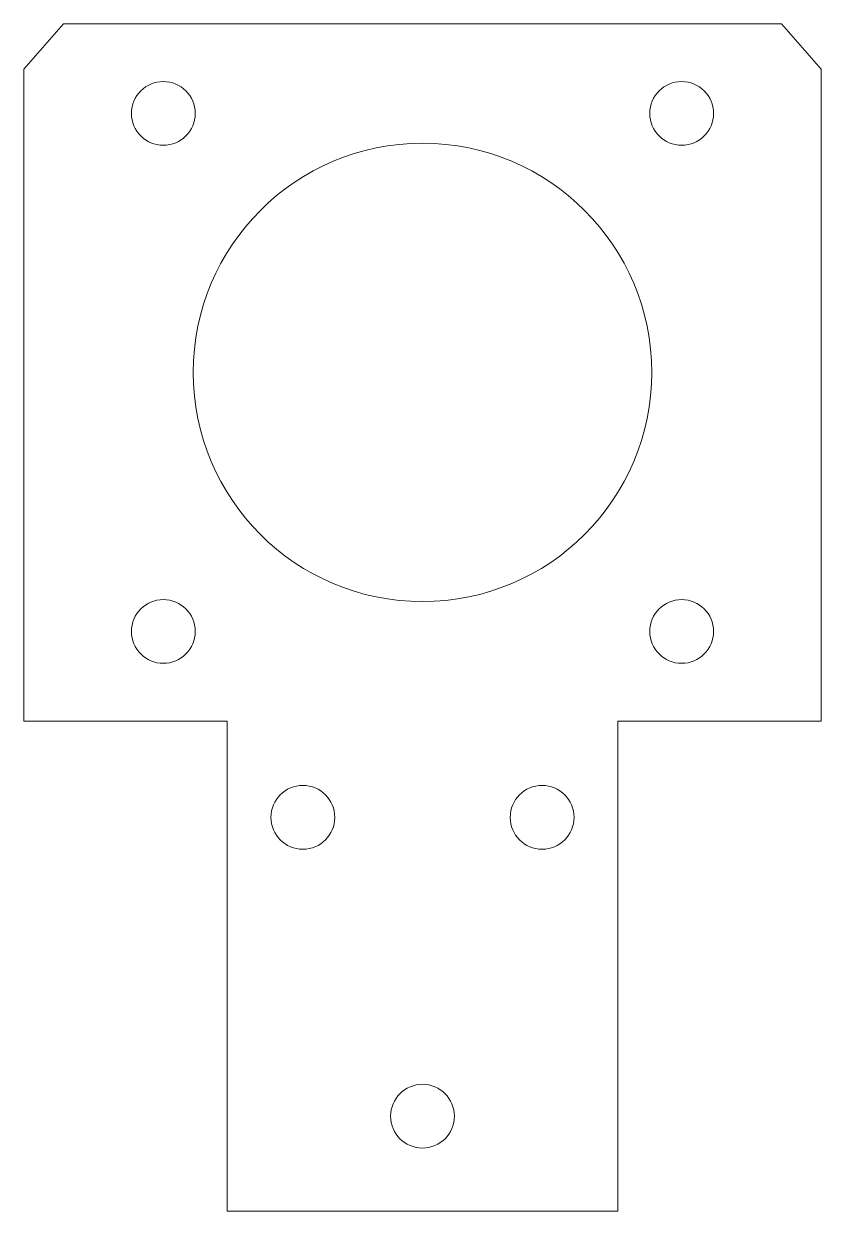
# Model space of a CAD drawing. Extents: x -22.7 to 17.3, y -31.2 to 28.4.
import ezdxf

# ---------------------------------------------------------------- set-up
doc = ezdxf.new("R2010")
doc.units = 0
doc.layers.add('s001-#def-active-grp', color=7, linetype='CONTINUOUS')

msp = doc.modelspace()

# ---------------------------------------------------------------- linework, layer by layer
at = {"layer": 's001-#def-active-grp', "color": 7, "linetype": 'CONTINUOUS', "lineweight": 13, "true_color": 0x000000}
msp.add_lwpolyline([(7.056, -31.162), (7.056, -6.562), (17.256, -6.562), (17.256, 26.152), (15.256, 28.438), (7.056, 28.438), (-12.544, 28.438), (-20.744, 28.438), (-22.744, 26.152), (-22.744, -6.562), (-12.544, -6.562), (-12.544, -31.162), (7.056, -31.162)], dxfattribs=at)
for centre, radius, start, end in [((-15.744, 23.938), 1.6, 90, 180), ((-15.744, 23.938), 1.6, 0, 90), ((10.256, 23.938), 1.6, 90, 180), ((10.256, 23.938), 1.6, 0, 90), ((-15.744, 23.938), 1.6, 180, -90), ((-15.744, 23.938), 1.6, -90, 0), ((10.256, 23.938), 1.6, 180, -90), ((10.256, 23.938), 1.6, -90, 0), ((-2.744, 10.938), 11.5, 90, 180), ((-2.744, 10.938), 11.5, 0, 90), ((-2.744, 10.938), 11.5, 180, -90), ((-2.744, 10.938), 11.5, -90, 0), ((-15.744, -2.062), 1.6, 90, 180), ((-15.744, -2.062), 1.6, 0, 90), ((10.256, -2.062), 1.6, 90, 180), ((10.256, -2.062), 1.6, 0, 90), ((-15.744, -2.062), 1.6, 180, -90), ((-15.744, -2.062), 1.6, -90, 0), ((10.256, -2.062), 1.6, 180, -90), ((10.256, -2.062), 1.6, -90, 0), ((-8.744, -11.392), 1.6, 90, 180), ((-8.744, -11.392), 1.6, 0, 90), ((3.256, -11.392), 1.6, 90, 180), ((3.256, -11.392), 1.6, 0, 90), ((-8.744, -11.392), 1.6, 180, -90), ((-8.744, -11.392), 1.6, -90, 0), ((3.256, -11.392), 1.6, 180, -90), ((3.256, -11.392), 1.6, -90, 0), ((-2.744, -26.392), 1.6, 90, 180), ((-2.744, -26.392), 1.6, 0, 90), ((-2.744, -26.392), 1.6, 180, -90), ((-2.744, -26.392), 1.6, -90, 0)]:
    msp.add_arc(centre, radius, start, end, dxfattribs=at)

doc.saveas('drawing.dxf')
